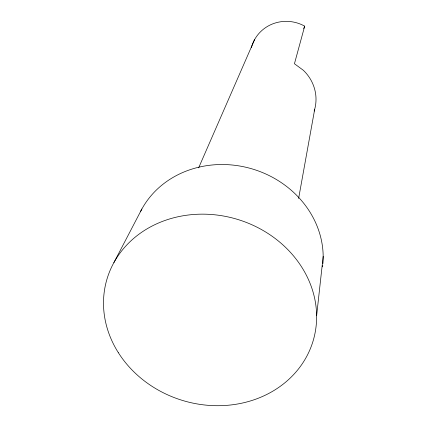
<?xml version="1.0" encoding="UTF-8"?>
<svg xmlns="http://www.w3.org/2000/svg" width="427" height="427" viewBox="0 0 427 427"><rect width="100%" height="100%" fill="white"/><g stroke="black" fill="none" stroke-linecap="round" stroke-linejoin="round"><path stroke-width="0.64" d="M316.626 315.767L323.18 256.376M298.622 198.448L314.704 109.232M251.407 47.546A36.749 35.505 16.9 0 1 304.697 26.154L294.443 63.751L303.303 70.252A41.793 39.791 16.9 0 1 314.149 111.095M303.688 28.598L304.697 26.154M198.646 167.838L254.625 39.54M113.87 262.642L141.855 209.027M140.611 211.392A96.283 86.58 16.9 0 1 251.188 168.628A96.283 86.58 16.9 0 1 322.919 263.571M322.737 265.535A96.283 86.58 16.9 0 1 322.582 266.838M118.327 352.643A107.604 94.618 16.9 0 0 302.892 362.827A107.604 94.618 16.9 0 0 208.979 214.333A107.604 94.618 16.9 0 0 118.327 352.643"/></g></svg>
